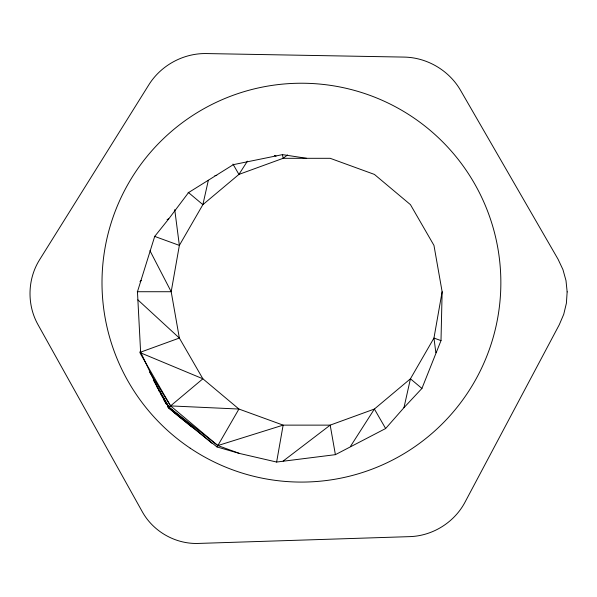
<?xml version="1.0" encoding="UTF-8"?>
<svg xmlns="http://www.w3.org/2000/svg" width="597" height="597" viewBox="0 0 597 597"><rect width="100%" height="100%" fill="white"/><g stroke="black" fill="none" stroke-linecap="round" stroke-linejoin="round"><path stroke-width="0.9" d="M191.682 426.885L168.429 407.714L167.526 406.109L168.429 407.714L180.428 417.781L217.032 446.966L239.584 453.474L276.627 462.048L335.395 454.66L385.64 428.519L403.968 407.669L421.922 388.438L441.004 340.618L442.131 291.724L433.959 245.389L410.438 204.644L374.394 174.406L330.186 158.309L283.135 158.309L238.927 174.406L202.883 204.644L179.361 245.389L171.19 291.724L179.361 338.051L202.883 378.796L238.927 409.042L283.135 425.131L330.186 425.131L374.394 409.042L410.438 378.796L433.959 338.051L442.131 291.724M276.627 462.048L283.135 425.131L217.838 445.563L169.003 407.229L156.802 386.662M208.346 180.287L202.883 204.644L188.137 192.271M403.968 407.669L410.438 378.796L421.922 388.438M180.428 417.781L168.653 407.527L156.541 385.632L140.616 352.155L137.459 291.724L154.705 236.412L168.75 218.868L188.525 192.6L233.308 164.66L282.485 154.623L306.664 158.309M140.586 350.835L139.735 352.476L179.361 338.051L137.862 299.858M217.032 446.966L238.927 409.042L170.578 405.908L149.541 372.065M247.404 161.168L238.927 174.406L232.964 164.078M350.469 446.414L374.394 409.042L385.64 428.519M139.974 281.642L141.265 280.448M168.429 407.714L202.883 378.796L140.586 352.834M287.545 154.944L283.135 158.309L282.5 154.698M283.165 461.048L330.186 425.131L335.395 454.66M167.093 219.562L168.75 218.868M214.913 175.503L216.763 175.421M137.273 291.724L171.19 291.724L149.937 250.673M274.314 155.548L276.075 156.101M154.377 236.293L179.361 245.389L174.734 209.629M441.004 340.618L433.959 338.051L435.855 352.723M239.584 453.474L217.838 445.563L170.578 405.908L140.161 353.215M212.01 443.31L169.003 407.229L153.339 380.095M163.817 399.729L166.585 404.52M158.518 390.072L159.421 391.677M160.324 393.274L163.026 398.087M163.921 399.692L166.623 404.505M567.15 291.888L566.396 303.231L563.74 314.291L559.27 324.746L464.899 502.398C454.198 522.45 432.698 535.845 409.99 536.621L198.01 543.442C175.481 544.128 153.436 531.658 142.429 511.987L37.842 324.38C26.85 304.567 27.477 279.247 39.439 260.001L148.966 84.61C161.093 65.289 183.354 53.2 206.159 53.558L404.348 57.096C427.161 57.551 448.981 70.409 460.436 90.14L558.12 259.337L562.956 269.628L565.993 280.583L567.15 291.888M190.197 448.183A199.428 199.428 0 0 0 500.39 296.216A199.428 199.428 0 0 0 213.689 103.565A199.428 199.428 0 0 0 190.197 448.183"/></g></svg>
